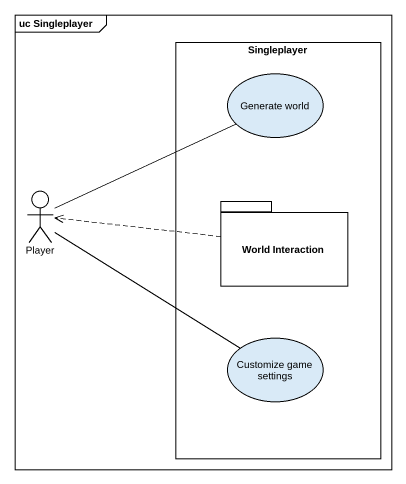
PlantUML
@startuml
mainframe uc Singleplayer
rectangle Singleplayer {
  usecase "Generate world" as Generate_world
  package "World Interaction" as World_Interaction {
  }
  usecase "Customize game settings" as Customize_game_settings
}
actor Player
Player -right- Generate_world
World_Interaction .left.> Player
Customize_game_settings -left- Player
@enduml
